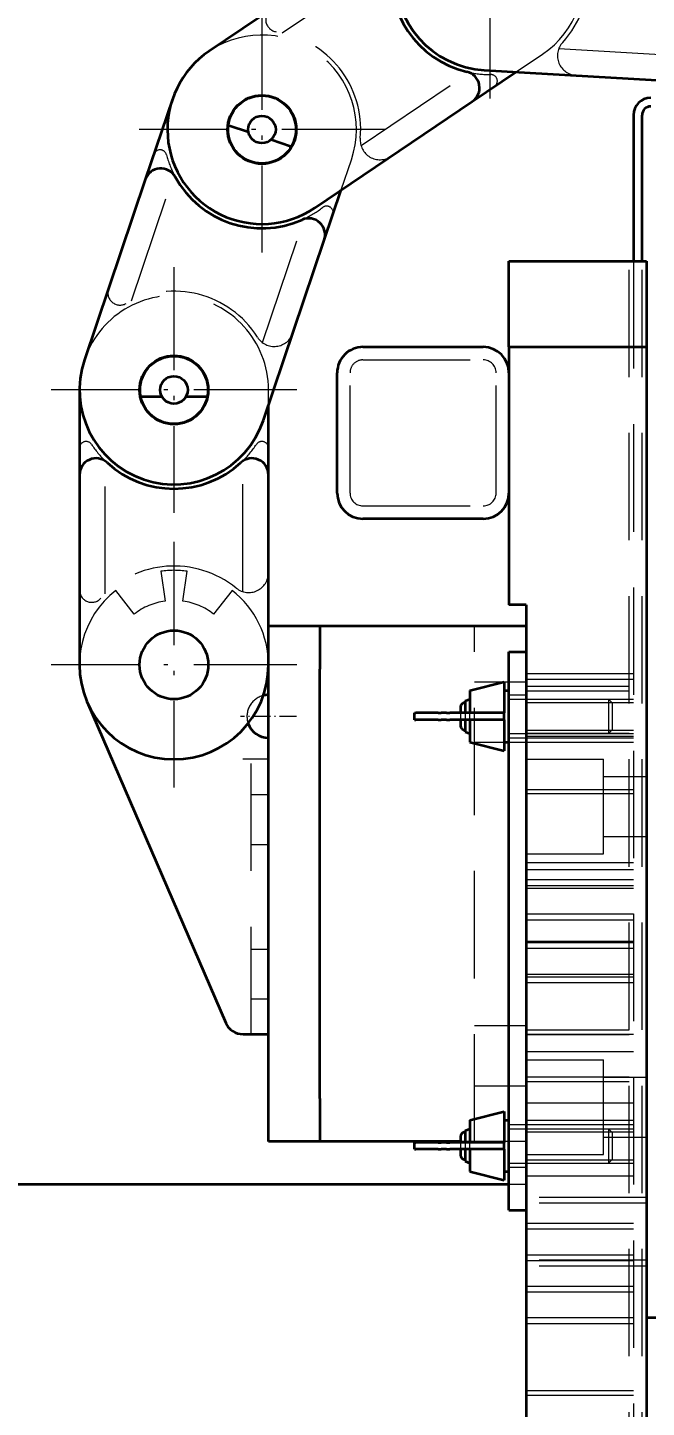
# Model space of a CAD drawing. Header units: millimetres. Extents: x -10155 to 20189, y -25550 to -22580.
# Drawn here: x -8075.5 to -8003.4, y -23171.5 to -23010.8 of the extents above; entities that cross this region are included whole.
import ezdxf

# ---------------------------------------------------------------- set-up
doc = ezdxf.new("R2010")
doc.units = ezdxf.units.MM
for name, pattern in [('CENTER-HOKUTO', [23, 20, -1, 1, -1]), ('DASHDOT', [18.5, 12, -3, 0.5, -3]), ('HIDDEN-HOKUTO', [3.8, 2.5, -1.3])]:
    doc.linetypes.add(name, pattern=pattern)
doc.layers.add('AM_7', color=2, linetype='CENTER-HOKUTO', lineweight=30)
doc.layers.add('AM_HID', color=1, linetype='HIDDEN-HOKUTO', lineweight=25)
doc.layers.add('word_dim', color=253, linetype='Continuous')
doc.styles.get("Standard").update_dxf_attribs({"font": 'romans.shx', "bigfont": 'bigfont.shx'})
doc.dimstyles.new('RS-1-5', dxfattribs={"dimscale": 5, "dimtxt": 3.5, "dimasz": 3, "dimexe": 1, "dimexo": 0, "dimgap": 1, "dimtad": 3, "dimdsep": 46, "dimtxsty": 'Standard', "dimblk1": 'OPEN', "dimblk2": 'OPEN', "dimsah": 1, "dimcen": 0, "dimclrd": 256, "dimclre": 256, "dimclrt": 3, "dimadec": 0, "dimazin": 0, "dimtfac": 1, "dimtmove": 0, "dimatfit": 3, "dimldrblk": 'OPEN', "dimfxl": 0, "dimtolj": 1, "dimtzin": 0, "dimarcsym": 0})

# ---------------------------------------------------------------- blocks, each defined once
blk = doc.blocks.new('_Open')
at = {"color": 0, "lineweight": -2}
for p, q in [((-1, 0.167), (0, 0)), ((-1, -0.167), (0, 0)), ((0, 0), (-1, 0))]:
    blk.add_line(p, q, dxfattribs=at)
blk = doc.blocks.new('*D755')
at = {"layer": 'DEFPOINTS', "color": 0, "ltscale": 2}
for p in [(-7533.44, -22750.69), (-8324.45, -22948), (-7533.44, -23067)]:
    blk.add_point(p, dxfattribs=at)
at = {"layer": 'word_dim', "lineweight": -2, "ltscale": 2}
for p, q in [((-8324.45, -22948), (-8324.45, -22745.69)), ((-7533.44, -23067), (-7533.44, -22745.69)), ((-8309.45, -22750.69), (-7548.44, -22750.69))]:
    blk.add_line(p, q, dxfattribs=at)
at = {"layer": 'word_dim', "lineweight": -2, "ltscale": 2, "xscale": 15, "yscale": 15, "zscale": 15, "rotation": 180}
blk.add_blockref('_Open', (-8324.45, -22750.69), dxfattribs=at)
at = {"layer": 'word_dim', "lineweight": -2, "ltscale": 2, "xscale": 15, "yscale": 15, "zscale": 15}
blk.add_blockref('_Open', (-7533.44, -22750.69), dxfattribs=at)
at = {"layer": 'word_dim', "color": 3, "ltscale": 2, "insert": (-7928.94, -22736.94), "char_height": 17.5, "attachment_point": 5}
blk.add_mtext('\\A1;791', dxfattribs=at)
blk = doc.blocks.new('*D756')
at = {"layer": 'DEFPOINTS', "color": 0, "ltscale": 2}
for p in [(-8113.45, -22930), (-8466.55, -23986), (-7767.44, -23986)]:
    blk.add_point(p, dxfattribs=at)
at = {"layer": 'word_dim', "lineweight": -2, "ltscale": 2}
for p, q in [((-8113.45, -22930), (-8471.55, -22930)), ((-8466.55, -22945), (-8466.55, -23971)), ((-7767.44, -23986), (-8471.55, -23986))]:
    blk.add_line(p, q, dxfattribs=at)
at = {"layer": 'word_dim', "lineweight": -2, "ltscale": 2, "xscale": 15, "yscale": 15, "zscale": 15}
for p, rotation in [((-8466.55, -22930), 90), ((-8466.55, -23986), 270)]:
    blk.add_blockref('_Open', p, dxfattribs=dict(at, rotation=rotation))
at = {"layer": 'word_dim', "color": 3, "ltscale": 2, "insert": (-8480.3, -23458), "char_height": 17.5, "attachment_point": 5, "rotation": 90}
blk.add_mtext('\\A1;1056', dxfattribs=at)

msp = doc.modelspace()

# ---------------------------------------------------------------- linework, layer by layer
at = {"color": 7, "lineweight": 35}
for p, q in [((-8036.016, -23001.192), (-8054.356, -23013.568)), ((-8022.314, -23015.769), (-8000.225, -23017.048)), ((-8042.051, -23031.805), (-8023.71, -23019.428)), ((-8061.785, -23028.521), (-8068.865, -23049.484)), ((-8048.022, -23056.524), (-8040.942, -23035.561)), ((-8019.444, -23048.004), (-8019.444, -23078.004)), ((-8003.444, -23048.004), (-8003.444, -23345.504)), ((-8069.444, -23062.878), (-8069.444, -23085.004)), ((-8047.444, -23085.004), (-8047.444, -23062.878)), ((-8017.444, -23078.004), (-8017.444, -23345.504)), ((-8019.444, -23116.004), (-8019.444, -23083.504)), ((-8047.444, -23135.504), (-8047.444, -23085.504)), ((-8041.444, -23135.504), (-8041.444, -23085.504)), ((-8068.541, -23089.368), (-8052.417, -23126.676)), ((-8019.444, -23148.504), (-8019.444, -23116.004)), ((-8019.444, -23145.504), (-8137.444, -23145.504))]:
    msp.add_line(p, q, dxfattribs=at)
at = {"color": 7, "lineweight": 35, "ltscale": 0.15397}
msp.add_line((-8023.71, -23019.428), (-8018.605, -23015.983), dxfattribs=at)
at = {"color": 7, "lineweight": 35, "ltscale": 0.246856}
msp.add_line((-8058.625, -23019.166), (-8061.785, -23028.521), dxfattribs=at)
at = {"color": 7, "lineweight": 35, "ltscale": 0.424994}
for p, q in [((-8004.944, -23021.004), (-8004.944, -23038.004)), ((-8003.944, -23038.004), (-8003.944, -23021.004))]:
    msp.add_line(p, q, dxfattribs=at)
at = {"color": 7, "lineweight": 35, "ltscale": 0.059507}
for p, q in [((-8049.772, -23023.001), (-8052.028, -23022.239)), ((-8044.892, -23024.649), (-8047.147, -23023.888))]:
    msp.add_line(p, q, dxfattribs=at)
at = {"color": 7, "lineweight": 35, "ltscale": 0.153971}
msp.add_line((-8040.942, -23035.561), (-8038.971, -23029.726), dxfattribs=at)
at = {"color": 7, "lineweight": 35, "ltscale": 0.25}
for p, q in [((-8019.444, -23048.004), (-8019.444, -23038.004)), ((-8003.444, -23038.004), (-8003.444, -23048.004))]:
    msp.add_line(p, q, dxfattribs=at)
at = {"color": 7, "lineweight": 35, "ltscale": 0.4}
for p, q in [((-8019.444, -23038.004), (-8003.444, -23038.004)), ((-8019.444, -23048.004), (-8003.444, -23048.004))]:
    msp.add_line(p, q, dxfattribs=at)
at = {"color": 7, "lineweight": 35, "ltscale": 0.35}
for p, q in [((-8036.444, -23048.004), (-8022.444, -23048.004)), ((-8039.444, -23065.004), (-8039.444, -23051.004)), ((-8019.444, -23051.004), (-8019.444, -23065.004)), ((-8022.444, -23068.004), (-8036.444, -23068.004)), ((-8022.444, -23068.004), (-8036.444, -23068.004))]:
    msp.add_line(p, q, dxfattribs=at)
at = {"color": 7, "lineweight": 35, "ltscale": 0.246854}
msp.add_line((-8069.444, -23053.004), (-8069.444, -23062.878), dxfattribs=at)
at = {"color": 7, "lineweight": 35, "ltscale": 0.059509}
msp.add_line((-8059.829, -23053.804), (-8062.209, -23053.804), dxfattribs=at)
at = {"color": 7, "lineweight": 35, "ltscale": 0.059503}
msp.add_line((-8054.678, -23053.804), (-8057.058, -23053.804), dxfattribs=at)
at = {"color": 7, "lineweight": 35, "ltscale": 0.201666}
msp.add_line((-8047.444, -23062.878), (-8047.444, -23054.811), dxfattribs=at)
at = {"color": 7, "lineweight": 35, "ltscale": 0.05}
for p, q in [((-8017.444, -23078.004), (-8019.444, -23078.004)), ((-8019.444, -23083.504), (-8017.444, -23083.504)), ((-8049.444, -23128.004), (-8047.444, -23128.004)), ((-8019.444, -23148.504), (-8017.444, -23148.504))]:
    msp.add_line(p, q, dxfattribs=at)
at = {"color": 7, "lineweight": 35, "ltscale": 0.125}
for p, q in [((-8047.444, -23085.504), (-8047.444, -23080.504)), ((-8041.444, -23080.504), (-8041.444, -23085.504)), ((-8047.444, -23140.504), (-8047.444, -23135.504)), ((-8041.444, -23135.504), (-8041.444, -23140.504))]:
    msp.add_line(p, q, dxfattribs=at)
at = {"color": 7, "lineweight": 35, "ltscale": 0.15}
for p, q in [((-8041.444, -23080.504), (-8047.444, -23080.504)), ((-8035.444, -23080.504), (-8041.444, -23080.504)), ((-8029.444, -23080.504), (-8035.444, -23080.504)), ((-8041.444, -23140.504), (-8047.444, -23140.504)), ((-8035.444, -23140.504), (-8041.444, -23140.504)), ((-8029.444, -23140.504), (-8035.444, -23140.504))]:
    msp.add_line(p, q, dxfattribs=at)
at = {"color": 7, "lineweight": 35, "ltscale": 0.3}
msp.add_line((-8017.444, -23080.504), (-8029.444, -23080.504), dxfattribs=at)
at = {"color": 7, "lineweight": 35, "ltscale": 0.103078}
for p, q in [((-8023.994, -23088.004), (-8019.994, -23087.004)), ((-8023.994, -23094.004), (-8019.994, -23095.004)), ((-8023.994, -23138.004), (-8019.994, -23137.004)), ((-8023.994, -23144.004), (-8019.994, -23145.004))]:
    msp.add_line(p, q, dxfattribs=at)
at = {"color": 7, "lineweight": 35, "ltscale": 0.090001}
for p, q in [((-8019.994, -23087.004), (-8019.994, -23090.604)), ((-8019.994, -23137.004), (-8019.994, -23140.604))]:
    msp.add_line(p, q, dxfattribs=at)
at = {"color": 7, "lineweight": 35, "ltscale": 0.014626}
for p, q in [((-8024.543, -23089.204), (-8023.994, -23089.004)), ((-8024.543, -23092.804), (-8023.994, -23093.004)), ((-8024.543, -23139.204), (-8023.994, -23139.004)), ((-8024.543, -23142.804), (-8023.994, -23143.004))]:
    msp.add_line(p, q, dxfattribs=at)
at = {"color": 7, "lineweight": 35, "ltscale": 0.035001}
for p, q in [((-8024.543, -23089.204), (-8024.543, -23090.604)), ((-8024.543, -23091.404), (-8024.543, -23092.804)), ((-8024.543, -23139.204), (-8024.543, -23140.604)), ((-8024.543, -23141.404), (-8024.543, -23142.804))]:
    msp.add_line(p, q, dxfattribs=at)
at = {"color": 7, "lineweight": 35, "ltscale": 0.065001}
for p, q in [((-8023.994, -23088.004), (-8023.994, -23090.604)), ((-8023.994, -23138.004), (-8023.994, -23140.604))]:
    msp.add_line(p, q, dxfattribs=at)
at = {"color": 7, "lineweight": 35, "ltscale": 0.013751}
for p, q in [((-8019.994, -23088.004), (-8019.444, -23088.004)), ((-8019.994, -23094.004), (-8019.444, -23094.004)), ((-8019.994, -23138.004), (-8019.444, -23138.004)), ((-8019.994, -23144.004), (-8019.444, -23144.004))]:
    msp.add_line(p, q, dxfattribs=at)
at = {"color": 7, "lineweight": 35, "ltscale": 0.004016}
for p, q in [((-8030.444, -23090.604), (-8030.283, -23090.604)), ((-8030.444, -23091.404), (-8030.283, -23091.404)), ((-8030.444, -23140.604), (-8030.283, -23140.604)), ((-8030.444, -23141.404), (-8030.283, -23141.404))]:
    msp.add_line(p, q, dxfattribs=at)
at = {"color": 7, "lineweight": 35, "ltscale": 0.02}
for p, q in [((-8030.444, -23091.404), (-8030.444, -23090.604)), ((-8019.994, -23091.404), (-8019.994, -23090.604)), ((-8030.444, -23141.404), (-8030.444, -23140.604)), ((-8019.994, -23141.404), (-8019.994, -23140.604))]:
    msp.add_line(p, q, dxfattribs=at)
at = {"color": 7, "lineweight": 35, "ltscale": 0.064667}
for p, q in [((-8027.696, -23090.604), (-8030.283, -23090.604)), ((-8027.696, -23091.404), (-8030.283, -23091.404)), ((-8027.696, -23140.604), (-8030.283, -23140.604)), ((-8027.696, -23141.404), (-8030.283, -23141.404))]:
    msp.add_line(p, q, dxfattribs=at)
at = {"color": 7, "lineweight": 35, "ltscale": 0.00929}
for p, q in [((-8027.696, -23090.604), (-8027.325, -23090.604)), ((-8027.696, -23091.404), (-8027.325, -23091.404)), ((-8027.696, -23140.604), (-8027.325, -23140.604)), ((-8027.696, -23141.404), (-8027.325, -23141.404))]:
    msp.add_line(p, q, dxfattribs=at)
at = {"color": 7, "lineweight": 35, "ltscale": 0.015344}
for p, q in [((-8026.711, -23090.604), (-8027.325, -23090.604)), ((-8026.711, -23091.404), (-8027.325, -23091.404)), ((-8026.711, -23140.604), (-8027.325, -23140.604)), ((-8026.711, -23141.404), (-8027.325, -23141.404))]:
    msp.add_line(p, q, dxfattribs=at)
at = {"color": 7, "lineweight": 35, "ltscale": 0.009277}
for p, q in [((-8026.711, -23090.604), (-8026.34, -23090.604)), ((-8026.711, -23091.404), (-8026.34, -23091.404)), ((-8026.711, -23140.604), (-8026.34, -23140.604)), ((-8026.711, -23141.404), (-8026.34, -23141.404))]:
    msp.add_line(p, q, dxfattribs=at)
at = {"color": 7, "lineweight": 35, "ltscale": 0.158655}
for p, q in [((-8019.994, -23090.604), (-8026.34, -23090.604)), ((-8019.994, -23091.404), (-8026.34, -23091.404)), ((-8019.994, -23140.604), (-8026.34, -23140.604)), ((-8019.994, -23141.404), (-8026.34, -23141.404))]:
    msp.add_line(p, q, dxfattribs=at)
at = {"color": 7, "lineweight": 35, "ltscale": 0.016187}
for p, q in [((-8025.093, -23089.956), (-8025.093, -23090.604)), ((-8025.093, -23139.956), (-8025.093, -23140.604))]:
    msp.add_line(p, q, dxfattribs=at)
at = {"color": 7, "lineweight": 35, "ltscale": 0.016188}
for p, q in [((-8025.093, -23091.404), (-8025.093, -23092.051)), ((-8025.093, -23141.404), (-8025.093, -23142.051))]:
    msp.add_line(p, q, dxfattribs=at)
at = {"color": 7, "lineweight": 35, "ltscale": 0.064999}
for p, q in [((-8023.994, -23091.404), (-8023.994, -23094.004)), ((-8023.994, -23141.404), (-8023.994, -23144.004))]:
    msp.add_line(p, q, dxfattribs=at)
at = {"color": 7, "lineweight": 35, "ltscale": 0.089999}
for p, q in [((-8019.994, -23091.404), (-8019.994, -23095.004)), ((-8019.994, -23141.404), (-8019.994, -23145.004))]:
    msp.add_line(p, q, dxfattribs=at)
at = {"color": 7, "lineweight": 35, "ltscale": 0.023853}
msp.add_line((-8050.398, -23128.004), (-8049.444, -23128.004), dxfattribs=at)
at = {"color": 7, "lineweight": 35, "ltscale": 0.108752}
msp.add_line((-8025.093, -23140.504), (-8029.444, -23140.504), dxfattribs=at)
at = {"color": 7, "lineweight": 35, "ltscale": 0.198468}
msp.add_line((-8003.444, -23161.004), (-7995.505, -23161.004), dxfattribs=at)
at = {"color": 7, "lineweight": 35}
for points in [[(-8052.145, -23022.428), (-8052.122, -23022.317), (-8052.094, -23022.267), (-8052.069, -23022.245), (-8052.028, -23022.239)], [(-8044.892, -23024.649), (-8044.865, -23024.771), (-8044.912, -23024.871)], [(-8062.261, -23054.02), (-8062.274, -23053.908), (-8062.263, -23053.852), (-8062.247, -23053.822), (-8062.209, -23053.804)], [(-8054.678, -23053.804), (-8054.613, -23053.911), (-8054.626, -23054.02)]]:
    msp.add_lwpolyline(points, dxfattribs=at)
for centre, radius in [((-8048.204, -23022.686), 4), ((-8048.204, -23022.686), 3.95), ((-8048.204, -23022.686), 1.6), ((-8058.444, -23053.004), 4), ((-8058.444, -23053.004), 3.95), ((-8058.444, -23053.004), 1.6), ((-8058.444, -23085.004), 4)]:
    msp.add_circle(centre, radius, dxfattribs=at)
for centre, radius, start, end in [((-8021.678, -23004.787), 11, 86.68537, 266.68537), ((-8021.678, -23004.787), 11.5, 171.40011, 256.62233), ((-8048.204, -23022.686), 11, 124.01122, 304.01122), ((-8024.782, -23017.84), 1.917, 304.01122, 76.62233), ((-8002.944, -23021.004), 2, 90, 179.99999), ((-8002.944, -23021.004), 1, 90, 180.00001), ((-8059.969, -23029.135), 1.917, 28.72597, 161.33707), ((-8048.204, -23022.686), 11.5, 208.72597, 293.94818), ((-8042.758, -23034.948), 1.917, 341.33707, 113.94818), ((-8036.444, -23051.004), 3, 90, 180.00001), ((-8022.444, -23051.004), 3, 0, 90), ((-8058.444, -23053.004), 11, 161.33707, 341.33707), ((-8067.527, -23062.878), 1.917, 47.38889, 179.99999), ((-8058.444, -23053.004), 11.5, 227.3889, 312.61111), ((-8049.36, -23062.878), 1.917, 360, 132.6111), ((-8036.444, -23065.004), 3, 180.00001, 270), ((-8036.444, -23065.004), 3, 180.00001, 270), ((-8022.444, -23065.004), 3, 270, 0), ((-8022.444, -23065.004), 3, 270, 0), ((-8058.444, -23085.004), 11, 180.00001, 359.94542), ((-8047.444, -23091.004), 2.5, 89.99999, 103.796), ((-8024.543, -23089.954), 0.55, 90.00045, 180.25431), ((-8047.444, -23091.004), 2.5, 198.98317, 270), ((-8024.543, -23092.054), 0.55, 179.74569, 269.99955), ((-8050.398, -23125.804), 2.2, 203.37253, 270), ((-8024.543, -23139.954), 0.55, 90.00045, 180.25431), ((-8024.543, -23142.054), 0.55, 179.74569, 269.99955)]:
    msp.add_arc(centre, radius, start, end, dxfattribs=at)
at = {"layer": 'AM_7', "color": 2, "linetype": 'DASHDOT', "lineweight": 13}
for p, q in [((-8021.678, -22990.487), (-8021.678, -23019.087)), ((-8048.204, -23008.386), (-8048.204, -23036.986)), ((-8033.904, -23022.686), (-8062.504, -23022.686)), ((-8058.444, -23038.704), (-8058.444, -23067.304)), ((-8044.144, -23053.004), (-8072.744, -23053.004)), ((-8058.444, -23070.704), (-8058.444, -23099.304)), ((-8044.144, -23085.004), (-8072.744, -23085.004))]:
    msp.add_line(p, q, dxfattribs=at)
at = {"layer": 'AM_7', "color": 2, "linetype": 'DASHDOT', "lineweight": 13, "ltscale": 0.1625}
for p, q in [((-8047.444, -23087.754), (-8047.444, -23094.254)), ((-8044.194, -23091.004), (-8050.694, -23091.004))]:
    msp.add_line(p, q, dxfattribs=at)
at = {"layer": 'AM_HID', "color": 1, "lineweight": 13, "ltscale": 5}
for p, q in [((-8045.83, -23011.434), (-8033.001, -23002.777)), ((-8013.634, -23013.266), (-7998.441, -23014.146)), ((-8018.605, -23015.983), (-8015.525, -23013.905)), ((-8036.665, -23024.551), (-8024.051, -23016.039)), ((-8049.772, -23023.001), (-8052.028, -23022.239)), ((-8044.892, -23024.649), (-8047.147, -23023.888)), ((-8038.971, -23029.726), (-8037.782, -23026.206)), ((-8063.379, -23042.617), (-8058.426, -23027.953)), ((-8048.137, -23047.491), (-8043.268, -23033.073)), ((-8005.444, -23355.504), (-8005.444, -23038.004)), ((-8004.944, -23038.004), (-8004.944, -23355.504)), ((-8003.944, -23355.504), (-8003.944, -23038.004)), ((-8022.444, -23048.004), (-8036.444, -23048.004)), ((-8003.444, -23048.004), (-8019.444, -23048.004)), ((-8036.444, -23049.504), (-8022.444, -23049.504)), ((-8039.444, -23051.004), (-8039.444, -23065.004)), ((-8037.944, -23065.004), (-8037.944, -23051.004)), ((-8020.944, -23065.004), (-8020.944, -23051.004)), ((-8019.444, -23051.004), (-8019.444, -23065.004)), ((-8059.829, -23053.804), (-8062.209, -23053.804)), ((-8054.678, -23053.804), (-8057.058, -23053.804)), ((-8047.444, -23054.811), (-8047.444, -23053.004)), ((-8066.444, -23076.742), (-8066.444, -23061.265)), ((-8050.444, -23076.483), (-8050.444, -23061.265)), ((-8036.444, -23066.504), (-8022.444, -23066.504)), ((-8059.975, -23074.111), (-8059.487, -23077.577)), ((-8057.4, -23077.577), (-8056.913, -23074.111)), ((-8063.061, -23079.094), (-8065.216, -23076.336)), ((-8051.671, -23076.336), (-8053.826, -23079.094)), ((-8023.444, -23140.504), (-8023.444, -23080.504)), ((-8017.444, -23083.504), (-8017.444, -23080.504)), ((-8017.444, -23116.004), (-8017.444, -23083.504)), ((-8047.444, -23088.504), (-8047.444, -23085.004)), ((-8047.444, -23085.004), (-8047.444, -23088.504)), ((-8017.444, -23086.004), (-8003.444, -23086.004)), ((-8017.444, -23086.004), (-8003.444, -23086.004)), ((-8023.444, -23087.004), (-8017.444, -23087.004)), ((-8017.444, -23086.68), (-8003.444, -23086.68)), ((-8017.444, -23086.68), (-8003.444, -23086.68)), ((-8017.444, -23087.504), (-8005.444, -23087.504)), ((-8019.444, -23088.004), (-8019.444, -23091.004)), ((-8019.444, -23088.504), (-8017.444, -23088.504)), ((-8019.444, -23089.004), (-8007.873, -23089.004)), ((-8017.444, -23088.045), (-8005.444, -23088.045)), ((-8017.444, -23089.004), (-8003.444, -23089.004)), ((-8017.444, -23089.004), (-8003.444, -23089.004)), ((-8017.444, -23089.004), (-8003.444, -23089.004)), ((-8017.444, -23089.004), (-8003.444, -23089.004)), ((-8007.873, -23089.004), (-8007.873, -23091.004)), ((-8007.444, -23089.433), (-8007.873, -23089.004)), ((-8025.093, -23090.604), (-8025.093, -23091.004)), ((-8024.543, -23090.604), (-8024.543, -23091.004)), ((-8023.994, -23091.404), (-8023.994, -23090.604)), ((-8017.444, -23089.383), (-8003.444, -23089.383)), ((-8017.444, -23089.383), (-8003.444, -23089.383)), ((-8007.444, -23089.433), (-8007.444, -23091.004)), ((-8025.093, -23091.004), (-8025.093, -23091.404)), ((-8024.543, -23091.004), (-8024.543, -23091.404)), ((-8019.444, -23091.004), (-8019.444, -23094.004)), ((-8007.873, -23091.004), (-8007.873, -23093.004)), ((-8007.444, -23092.574), (-8007.873, -23093.004)), ((-8007.444, -23091.004), (-8007.444, -23092.574)), ((-8047.444, -23096.004), (-8047.444, -23093.504)), ((-8047.444, -23093.504), (-8047.444, -23096.004)), ((-8023.444, -23094.004), (-8017.444, -23094.004)), ((-8019.444, -23093.004), (-8007.873, -23093.004)), ((-8019.444, -23093.504), (-8017.444, -23093.504)), ((-8017.444, -23092.625), (-8003.444, -23092.625)), ((-8017.444, -23092.625), (-8003.444, -23092.625)), ((-8017.444, -23092.962), (-8005.444, -23092.962)), ((-8017.444, -23093.004), (-8003.444, -23093.004)), ((-8017.444, -23093.004), (-8003.444, -23093.004)), ((-8017.444, -23093.004), (-8003.444, -23093.004)), ((-8017.444, -23093.004), (-8003.444, -23093.004)), ((-8017.444, -23093.327), (-8003.444, -23093.327)), ((-8017.444, -23093.327), (-8003.444, -23093.327)), ((-8017.444, -23093.504), (-8003.444, -23093.504)), ((-8017.444, -23093.504), (-8003.444, -23093.504)), ((-8017.444, -23093.504), (-8005.444, -23093.504)), ((-8017.444, -23094.004), (-8003.444, -23094.004)), ((-8017.444, -23094.004), (-8003.444, -23094.004)), ((-8047.444, -23096.004), (-8050.444, -23096.004)), ((-8049.444, -23128.004), (-8049.444, -23096.004)), ((-8047.444, -23128.004), (-8047.444, -23096.004)), ((-8017.444, -23096.004), (-8008.444, -23096.004)), ((-8017.444, -23096.004), (-8008.444, -23096.004)), ((-8017.444, -23096.004), (-8008.444, -23096.004)), ((-8017.444, -23096.004), (-8008.444, -23096.004)), ((-8008.444, -23104.141), (-8008.444, -23096.004)), ((-8008.444, -23098.004), (-8003.444, -23098.004)), ((-8008.444, -23098.004), (-8003.444, -23098.004)), ((-8008.444, -23098.004), (-8003.444, -23098.004)), ((-8008.444, -23098.004), (-8003.444, -23098.004)), ((-8049.444, -23100.104), (-8047.444, -23100.104)), ((-8049.444, -23100.104), (-8047.444, -23100.104)), ((-8017.444, -23099.504), (-8003.444, -23099.504)), ((-8017.444, -23099.504), (-8003.444, -23099.504)), ((-8017.444, -23100.004), (-8003.444, -23100.004)), ((-8017.444, -23100.004), (-8003.444, -23100.004)), ((-8008.444, -23107.004), (-8008.444, -23104.141)), ((-8008.444, -23105.004), (-8003.444, -23105.004)), ((-8008.444, -23105.004), (-8003.444, -23105.004)), ((-8008.444, -23105.004), (-8003.444, -23105.004)), ((-8008.444, -23105.004), (-8003.444, -23105.004)), ((-8049.444, -23105.904), (-8047.444, -23105.904)), ((-8049.444, -23105.904), (-8047.444, -23105.904)), ((-8017.444, -23107.004), (-8008.444, -23107.004)), ((-8017.444, -23107.004), (-8008.444, -23107.004)), ((-8017.444, -23107.004), (-8008.444, -23107.004)), ((-8017.444, -23107.004), (-8008.444, -23107.004)), ((-8017.444, -23108.004), (-8003.444, -23108.004)), ((-8017.444, -23108.004), (-8003.444, -23108.004)), ((-8017.444, -23108.004), (-8005.444, -23108.004)), ((-8017.444, -23108.004), (-8003.444, -23108.004)), ((-8017.444, -23108.816), (-8003.444, -23108.816)), ((-8017.444, -23108.816), (-8005.444, -23108.816)), ((-8017.444, -23110.003), (-8003.444, -23110.003)), ((-8017.444, -23110.003), (-8003.444, -23110.003)), ((-8017.444, -23110.68), (-8003.444, -23110.68)), ((-8017.444, -23110.68), (-8003.444, -23110.68)), ((-8017.444, -23111.004), (-8003.444, -23111.004)), ((-8017.444, -23111.004), (-8003.444, -23111.004)), ((-8017.444, -23114.004), (-8003.444, -23114.004)), ((-8017.444, -23114.004), (-8003.444, -23114.004)), ((-8017.444, -23114.68), (-8003.444, -23114.68)), ((-8017.444, -23114.68), (-8003.444, -23114.68)), ((-8017.444, -23148.504), (-8017.444, -23116.004)), ((-8049.444, -23118.104), (-8047.444, -23118.104)), ((-8049.444, -23118.104), (-8047.444, -23118.104)), ((-8017.444, -23117.192), (-8003.444, -23117.192)), ((-8017.444, -23117.192), (-8005.444, -23117.192)), ((-8017.444, -23117.327), (-8003.444, -23117.327)), ((-8017.444, -23117.327), (-8003.444, -23117.327)), ((-8017.444, -23118.003), (-8003.444, -23118.003)), ((-8017.444, -23118.003), (-8003.444, -23118.003)), ((-8017.444, -23118.004), (-8005.444, -23118.004)), ((-8017.444, -23118.004), (-8003.444, -23118.004)), ((-8017.444, -23121.004), (-8003.444, -23121.004)), ((-8017.444, -23121.004), (-8003.444, -23121.004)), ((-8017.444, -23121.327), (-8003.444, -23121.327)), ((-8017.444, -23121.327), (-8003.444, -23121.327)), ((-8017.444, -23122.004), (-8003.444, -23122.004)), ((-8017.444, -23122.004), (-8003.444, -23122.004)), ((-8049.444, -23123.904), (-8047.444, -23123.904)), ((-8049.444, -23123.904), (-8047.444, -23123.904)), ((-7948.444, -23125.004), (-8003.444, -23125.004)), ((-8023.444, -23127.004), (-8017.444, -23127.004)), ((-8017.444, -23127.504), (-8005.444, -23127.504)), ((-8017.444, -23128.004), (-8003.444, -23128.004)), ((-8017.444, -23128.004), (-8003.444, -23128.004)), ((-8017.444, -23128.045), (-8005.444, -23128.045)), ((-8017.444, -23130.003), (-8003.444, -23130.003)), ((-8017.444, -23130.003), (-8003.444, -23130.003)), ((-8017.444, -23131.004), (-8008.444, -23131.004)), ((-8017.444, -23131.004), (-8008.444, -23131.004)), ((-8017.444, -23131.004), (-8008.444, -23131.004)), ((-8017.444, -23131.004), (-8008.444, -23131.004)), ((-8008.444, -23139.141), (-8008.444, -23131.004)), ((-8023.444, -23134.004), (-8017.444, -23134.004)), ((-8017.444, -23132.962), (-8005.444, -23132.962)), ((-8017.444, -23133.504), (-8005.444, -23133.504)), ((-8008.444, -23133.004), (-8003.444, -23133.004)), ((-8008.444, -23133.004), (-8003.444, -23133.004)), ((-8008.444, -23133.004), (-8003.444, -23133.004)), ((-8008.444, -23133.004), (-8003.444, -23133.004)), ((-8017.444, -23136.004), (-8003.444, -23136.004)), ((-8017.444, -23136.004), (-8003.444, -23136.004)), ((-8019.444, -23138.004), (-8019.444, -23141.004)), ((-8019.444, -23138.504), (-8017.444, -23138.504)), ((-8019.444, -23139.004), (-8007.873, -23139.004)), ((-8017.444, -23138.003), (-8003.444, -23138.003)), ((-8017.444, -23138.003), (-8003.444, -23138.003)), ((-8017.444, -23138.504), (-8003.444, -23138.504)), ((-8017.444, -23138.504), (-8003.444, -23138.504)), ((-8017.444, -23139.004), (-8003.444, -23139.004)), ((-8017.444, -23139.004), (-8003.444, -23139.004)), ((-8008.444, -23142.004), (-8008.444, -23139.141)), ((-8007.873, -23139.004), (-8007.873, -23141.004)), ((-8007.444, -23139.433), (-8007.873, -23139.004)), ((-8017.444, -23140.504), (-8025.093, -23140.504)), ((-8025.093, -23140.604), (-8025.093, -23141.004)), ((-8024.543, -23140.604), (-8024.543, -23141.004)), ((-8023.994, -23141.404), (-8023.994, -23140.604)), ((-8017.444, -23139.383), (-8003.444, -23139.383)), ((-8017.444, -23139.383), (-8003.444, -23139.383)), ((-8008.444, -23140.004), (-8003.444, -23140.004)), ((-8008.444, -23140.004), (-8003.444, -23140.004)), ((-8008.444, -23140.004), (-8003.444, -23140.004)), ((-8008.444, -23140.004), (-8003.444, -23140.004)), ((-8007.444, -23139.433), (-8007.444, -23141.004)), ((-8025.093, -23141.004), (-8025.093, -23141.404)), ((-8024.543, -23141.004), (-8024.543, -23141.404)), ((-8019.444, -23141.004), (-8019.444, -23144.004)), ((-8017.444, -23142.004), (-8008.444, -23142.004)), ((-8017.444, -23142.004), (-8008.444, -23142.004)), ((-8017.444, -23142.004), (-8008.444, -23142.004)), ((-8017.444, -23142.004), (-8008.444, -23142.004)), ((-8007.873, -23141.004), (-8007.873, -23143.004)), ((-8007.444, -23141.004), (-8007.444, -23142.574)), ((-8019.444, -23143.004), (-8007.873, -23143.004)), ((-8019.444, -23143.504), (-8017.444, -23143.504)), ((-8017.444, -23142.625), (-8003.444, -23142.625)), ((-8017.444, -23142.625), (-8003.444, -23142.625)), ((-8017.444, -23143.004), (-8003.444, -23143.004)), ((-8017.444, -23143.004), (-8003.444, -23143.004)), ((-8007.444, -23142.574), (-8007.873, -23143.004)), ((-8017.444, -23145.504), (-8019.444, -23145.504)), ((-8017.444, -23144.504), (-8003.444, -23144.504)), ((-8017.444, -23144.504), (-8003.444, -23144.504)), ((-8003.444, -23147.004), (-8017.444, -23147.004)), ((-8003.444, -23147.004), (-8017.444, -23147.004)), ((-8003.444, -23147.004), (-8017.444, -23147.004)), ((-8003.444, -23147.004), (-8017.444, -23147.004)), ((-8003.444, -23147.004), (-8017.444, -23147.004)), ((-8003.444, -23147.004), (-8017.444, -23147.004)), ((-7987.444, -23146.504), (-8003.444, -23146.504)), ((-7987.444, -23146.504), (-8003.444, -23146.504)), ((-7987.444, -23147.004), (-8003.444, -23147.004)), ((-7987.444, -23147.004), (-8003.444, -23147.004)), ((-7987.444, -23147.004), (-8003.444, -23147.004)), ((-7987.444, -23147.004), (-8003.444, -23147.004)), ((-8003.444, -23147.68), (-8017.444, -23147.68)), ((-8003.444, -23147.68), (-8017.444, -23147.68)), ((-8017.444, -23259.004), (-8017.444, -23148.504)), ((-8017.444, -23150.003), (-8003.444, -23150.003)), ((-8017.444, -23150.003), (-8003.444, -23150.003)), ((-8017.444, -23150.68), (-8003.444, -23150.68)), ((-8017.444, -23150.68), (-8003.444, -23150.68)), ((-8017.444, -23153.677), (-8003.444, -23153.677)), ((-8003.444, -23154.327), (-8017.444, -23154.327)), ((-8003.444, -23154.327), (-8017.444, -23154.327)), ((-8017.444, -23154.353), (-8003.444, -23154.353)), ((-8003.444, -23155.004), (-8017.444, -23155.004)), ((-8003.444, -23155.004), (-8017.444, -23155.004)), ((-8003.444, -23155.004), (-8017.444, -23155.004)), ((-8003.444, -23155.004), (-8017.444, -23155.004)), ((-8003.444, -23155.004), (-8017.444, -23155.004)), ((-8003.444, -23155.004), (-8017.444, -23155.004)), ((-7987.444, -23155.004), (-8003.444, -23155.004)), ((-7987.444, -23155.004), (-8003.444, -23155.004)), ((-7987.444, -23155.004), (-8003.444, -23155.004)), ((-7987.444, -23155.004), (-8003.444, -23155.004)), ((-7987.444, -23155.504), (-8003.444, -23155.504)), ((-7987.444, -23155.504), (-8003.444, -23155.504)), ((-8017.444, -23157.327), (-8003.444, -23157.327)), ((-8017.444, -23157.327), (-8003.444, -23157.327)), ((-8017.444, -23158.003), (-8003.444, -23158.003)), ((-8017.444, -23158.003), (-8003.444, -23158.003)), ((-8017.444, -23161), (-8003.444, -23161)), ((-8017.444, -23161.677), (-8003.444, -23161.677)), ((-8017.444, -23169.504), (-8003.444, -23169.504)), ((-8017.444, -23170.045), (-8003.444, -23170.045))]:
    msp.add_line(p, q, dxfattribs=at)
for points in [[(-8052.028, -23022.239), (-8052.111, -23022.294), (-8052.145, -23022.428)], [(-8044.912, -23024.871), (-8044.869, -23024.784), (-8044.858, -23024.741), (-8044.892, -23024.649)], [(-8062.209, -23053.804), (-8062.271, -23053.882), (-8062.261, -23054.02)], [(-8054.626, -23054.02), (-8054.613, -23053.924), (-8054.616, -23053.88), (-8054.678, -23053.804)]]:
    msp.add_lwpolyline(points, dxfattribs=at)
msp.add_circle((-8058.444, -23085.004), 4, dxfattribs=at)
for centre, radius, start, end in [((-8021.678, -23004.787), 11, 304.01122, 86.68537), ((-8021.678, -23004.787), 11.5, 317.60317, 44.34277), ((-8046.329, -23009.885), 1.438, 124.01122, 261.66862), ((-8048.204, -23022.686), 11, 341.33707, 127.58707), ((-8048.204, -23022.686), 11.5, 354.92902, 81.66862), ((-8011.487, -23014.092), 2.3, 137.60316, 266.68537), ((-8021.678, -23004.787), 11.5, 258.09044, 270.54792), ((-8021.561, -23017.053), 0.767, 304.01122, 90.54791), ((-8060.063, -23025.82), 0.767, 14.80038, 161.33707), ((-8034.457, -23023.906), 2.3, 174.92901, 304.01122), ((-8048.204, -23022.686), 11.5, 194.80039, 207.25786), ((-8048.204, -23022.686), 11.5, 295.41629, 307.87377), ((-8040.673, -23032.369), 0.767, 341.33707, 127.87376), ((-8058.444, -23053.004), 11, 0, 168.75), ((-8064.715, -23041.688), 1.438, 161.33707, 298.99447), ((-8058.444, -23053.004), 11.5, 32.25486, 118.99448), ((-8046.773, -23045.639), 2.3, 212.25487, 341.33707), ((-8036.444, -23051.004), 3, 90, 180.00001), ((-8022.444, -23051.004), 3, 0, 90), ((-8036.444, -23051.004), 1.5, 90, 180.00001), ((-8022.444, -23051.004), 1.5, 0, 90), ((-8068.677, -23059.768), 0.767, 33.46331, 180.00001), ((-8058.444, -23053.004), 11.5, 213.4633, 225.92079), ((-8058.444, -23053.004), 11.5, 314.07921, 326.53669), ((-8048.21, -23059.768), 0.767, 0, 146.53668), ((-8036.444, -23065.004), 1.5, 180.00001, 270), ((-8022.444, -23065.004), 1.5, 270, 0), ((-8058.444, -23085.004), 11.5, 50.91779, 137.65739), ((-8058.444, -23085.004), 11, 82, 98), ((-8049.744, -23074.292), 2.3, 230.91778, 360), ((-8068.006, -23076.29), 1.438, 180.00001, 317.65739), ((-8058.444, -23085.004), 11, 128, 203.37253), ((-8058.444, -23085.004), 11, 0, 52), ((-8058.444, -23085.004), 7.5, 98, 128), ((-8058.444, -23085.004), 7.5, 52, 82), ((-8058.444, -23085.004), 11, 359.94542, 0), ((-8047.444, -23091.004), 2.5, 103.796, 198.98315)]:
    msp.add_arc(centre, radius, start, end, dxfattribs=at)

# ---------------------------------------------------------------- dimensions: what is measured, and where the dimension line sits
at = {"layer": 'word_dim', "ltscale": 2}
dim = msp.add_linear_dim(base=(-7533.444, -22750.69), p1=(-8324.446, -22948.004), p2=(-7533.444, -23067.004), dimstyle='RS-1-5', dxfattribs=at)
dim.commit()
dim.dimension.update_dxf_attribs({"geometry": '*D755', "text_midpoint": (-7928.945, -22736.94)})
dim = msp.add_linear_dim(base=(-8466.547, -23986.004), p1=(-8113.446, -22930.004), p2=(-7767.444, -23986.004), angle=90, dimstyle='RS-1-5', dxfattribs=at)
dim.commit()
dim.dimension.update_dxf_attribs({"geometry": '*D756', "text_midpoint": (-8480.297, -23458.004)})

doc.saveas('drawing.dxf')
